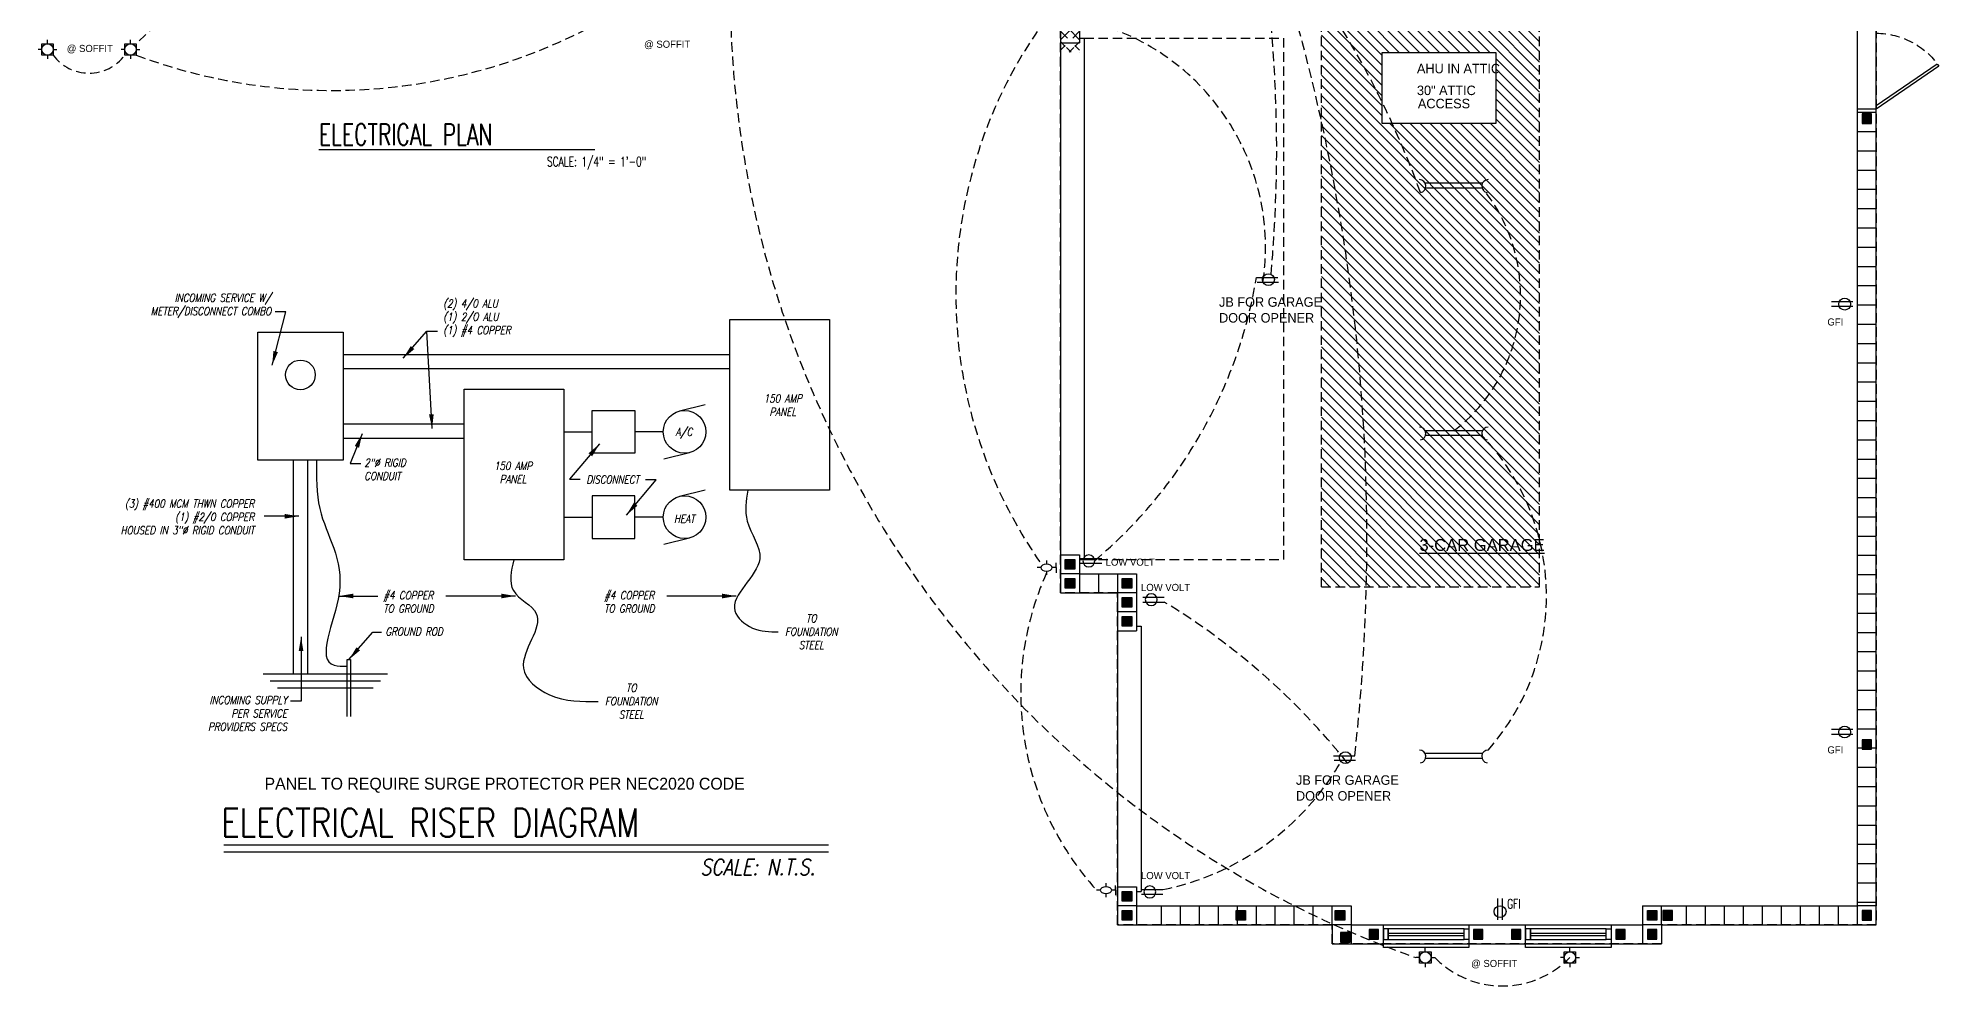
# Model space of a CAD drawing. Header units: inches. Extents: x -25328 to 8149, y -5530 to 4336.
# Drawn here: x -3198 to -2396, y 1484 to 1884 of the extents above; entities that cross this region are included whole.
import ezdxf

# ---------------------------------------------------------------- set-up
doc = ezdxf.new("R2010")
doc.units = ezdxf.units.IN
doc.header["$LTSCALE"] = 16
doc.header["$MEASUREMENT"] = 0
doc.linetypes.add('HIDDEN', pattern=[0.375, 0.25, -0.125])
doc.layers.get('0').update_dxf_attribs({"linetype": 'CONTINUOUS'})
doc.layers.add('AREA', color=7, linetype='HIDDEN', plot=False)
for name, color, linetype in [('BLOCK', 8, 'CONTINUOUS'), ('CELLS', 165, 'CONTINUOUS'), ('DIM', 5, 'CONTINUOUS'), ('DIMS', 5, 'CONTINUOUS'), ('DOORS', 1, 'CONTINUOUS'), ('ELECTRIC', 3, 'CONTINUOUS'), ('ELECTRIC LINES', 4, 'HIDDEN'), ('HATCH', 8, 'CONTINUOUS'), ('TEXT', 11, 'CONTINUOUS'), ('TEXT ROOM', 3, 'CONTINUOUS'), ('WALLS EXT', 6, 'CONTINUOUS'), ('WINDOWS', 1, 'CONTINUOUS'), ('Z1_1', 210, 'CONTINUOUS'), ('Z1_2', 130, 'CONTINUOUS'), ('Z1_3', 50, 'CONTINUOUS'), ('Z1_DIMS', 255, 'CONTINUOUS'), ('Z1_TEXT', 10, 'CONTINUOUS')]:
    doc.layers.add(name, color=color, linetype=linetype)
doc.styles.add('ARCHM', font='ARCHM.SHX')
doc.styles.add('MTI', font='romans.shx', dxfattribs={"width": 0.8, "oblique": 12.5})
doc.styles.add('PAYTS NOTES', font='romans.shx', dxfattribs={"width": 0.7, "height": 4.5})
doc.styles.add('TAGS', font='romans.shx', dxfattribs={"width": 0.8})
doc.styles.add('TEST', font='swissk.ttf', dxfattribs={"height": 4})
doc.dimstyles.new('48_LEADER', dxfattribs={"dimscale": 48, "dimtxt": 0.09375, "dimasz": 0.125, "dimexe": 0.0625, "dimexo": 0.0625, "dimgap": 0.03125, "dimtad": 0, "dimtih": 1, "dimtoh": 1, "dimdec": 1, "dimzin": 7, "dimdsep": 46, "dimlunit": 4, "dimtxsty": 'MTI', "dimcen": 0.09375, "dimdle": 0.0625, "dimclrt": 1, "dimadec": 0, "dimazin": 0, "dimtfac": 1, "dimtdec": 1, "dimtofl": 0, "dimtmove": 0, "dimatfit": 3, "dimfxl": 0, "dimtolj": 1, "dimtzin": 0, "dimarcsym": 0})

# ---------------------------------------------------------------- blocks, each defined once
blk = doc.blocks.new('226')
for p, q in [((0, -9.02), (0, 0)), ((2, -9.02), (2, 0))]:
    blk.add_line(p, q)
blk.add_circle((1, -5.52), 2.51)
blk = doc.blocks.new('2FLOR')
at = {"layer": 'ELECTRIC'}
for p, q in [((-12.4, 1), (11.6, 1)), ((-12.4, -1), (11.6, -1))]:
    blk.add_line(p, q, dxfattribs=at)
for centre, start, end in [((-14.84, 0.17), 269.96263, 82.36741), ((14.08, 0.17), 97.63259, 270.03737)]:
    blk.add_arc(centre, 2.71, start, end, dxfattribs=at)
blk = doc.blocks.new('CELL')
at = {"layer": 'CELLS', "linetype": 'Continuous'}
for p, q in [((-1.99, -1.89), (-1.99, 2.11)), ((-1.99, 2.11), (2.01, 2.11)), ((2.01, 2.11), (2.01, -1.89)), ((2.01, -1.89), (-1.99, -1.89))]:
    blk.add_line(p, q, dxfattribs=at)
for points in [[(-1.99, 2.11), (-1.99, -1.89), (2.01, 2.11), (-0.07, -1.89)], [(2.01, 2.11), (-0.07, -1.89), (2.01, -0.79), (1.71, -1.89)], [(2.01, -0.79), (1.71, -1.89), (2.01, -1.89)]]:
    blk.add_solid(points, dxfattribs=at)
blk = doc.blocks.new('A$C1FC876C1')
at = {"layer": 'DOORS'}
for p, q in [((0, 18.07), (26.42, 0)), ((26.42, 1.5), (0.72, 19.08)), ((26.42, 0), (26.42, 1.5))]:
    blk.add_line(p, q, dxfattribs=at)
at = {"layer": 'DOORS', "color": 8, "linetype": 'HIDDEN'}
blk.add_arc((26.45, -0.07), 32.07, 90.04828, 145.56208, dxfattribs=at)
blk = doc.blocks.new('LIGHT')
at = {"layer": 'TEXT', "linetype": 'Continuous'}
for p, q in [((-2.41, 0), (-4, 0)), ((0, 2.41), (0, 4)), ((2.41, 0), (4, 0)), ((0, -2.41), (0, -4))]:
    blk.add_line(p, q, dxfattribs=at)
blk.add_circle((0, 0), 2.41, dxfattribs=at)
blk = doc.blocks.new('CANLIGHT')
at = {"layer": 'ELECTRIC', "color": 3}
for p, q in [((-2.96, -2.14), (-2.96, 2.69)), ((-2.96, 2.69), (1.86, 2.69)), ((1.86, 2.69), (1.86, -2.14)), ((1.86, -2.14), (-2.96, -2.14))]:
    blk.add_line(p, q, dxfattribs=at)
blk.add_blockref('LIGHT', (-0.55, 0.28), dxfattribs=at)

msp = doc.modelspace()

# ---------------------------------------------------------------- hatches: boundary and pattern name
at = {"layer": 'BLOCK'}
h = msp.add_hatch(dxfattribs=at)
h.set_pattern_fill('LINE', color=165, scale=65, style=0)
h.set_pattern_definition([(0, (1329.596, 0), (0, 8.125), [])])
h.paths.add_polyline_path([(-2422.7977877, 1649.80728168), (-2422.7977877, 1853.80728168), (-2430.7977877, 1853.80728168), (-2430.7977877, 1657.80728168), (-2430.7977877, 1517.80728168), (-2422.7977877, 1517.80728168)])
h.paths.add_polyline_path([(-2428.7977877, 1583.80993976), (-2428.7977877, 1587.80993976), (-2424.7977877, 1587.80993976), (-2424.7977877, 1583.80993976)], flags=16)
h.paths.add_polyline_path([(-2428.7977877, 1847.80993976), (-2428.7977877, 1851.80993976), (-2424.7977877, 1851.80993976), (-2424.7977877, 1847.80993976)], flags=16)
at = {"layer": 'DIMS'}
h = msp.add_hatch(dxfattribs=at)
h.set_pattern_fill('ANSI37', color=165, scale=25, style=0)
h.set_pattern_definition([(45, (1329.596, 0), (-2.2097087, 2.2097087), []), (135, (1329.596, 0), (-2.2097087, -2.2097087), [])])
h.paths.add_polyline_path([(-2760.7977877, 1927.80993976), (-2760.7977877, 1923.80993976), (-2764.7977877, 1923.80993976), (-2764.7977877, 1927.80993976)], flags=16)
h.paths.add_polyline_path([(-2760.7977877, 1891.80993976), (-2760.7977877, 1887.80993976), (-2764.7977877, 1887.80993976), (-2764.7977877, 1891.80993976)], flags=16)
h.paths.add_polyline_path([(-2760.7977877, 1883.80993976), (-2760.7977877, 1879.80993976), (-2764.7977877, 1879.80993976), (-2764.7977877, 1883.80993976)], flags=16)
h.paths.add_polyline_path([(-2758.7977877, 1934.55728168), (-2766.7977877, 1934.55728168), (-2766.7977877, 1877.80728168), (-2758.7977877, 1877.80728168)])
h.paths.add_polyline_path([(-2766.7977877, 1970.55728168), (-2758.7977877, 1970.55728168), (-2758.7977877, 1973.80728168), (-2766.7977877, 1973.80728168)])
at = {"layer": 'HATCH'}
h = msp.add_hatch(dxfattribs=at)
h.set_pattern_fill('ANSI31', color=165, scale=24, angle=270, style=0)
h.set_pattern_definition([(315, (1329.596, 20), (2.1213203, 2.1213203), [])])
h.paths.add_polyline_path([(-2656.7977877, 1652.4010202), (-2564.7977877, 1652.4010202), (-2564.7977877, 1891.02788497), (-2656.7977877, 1891.02788497)])
h.paths.add_polyline_path([(-2631.20331538, 1847.68867059), (-2631.20331538, 1877.68867059), (-2583.20331538, 1877.68867059), (-2583.20331538, 1847.68867059)], flags=16)
h.paths.add_polyline_path([(-2671.5727877, 1883.28329613), (-2654.0227877, 1883.28329613), (-2654.0227877, 1890.89043898), (-2671.5727877, 1890.89043898)], flags=9)
h.paths.add_polyline_path([(-2617.70679526, 1858.5463319), (-2585.80203336, 1858.5463319), (-2585.80203336, 1865.68918905), (-2617.70679526, 1865.68918905)], flags=8)
h.paths.add_polyline_path([(-2617.10908477, 1853.16497752), (-2592.82337049, 1853.16497752), (-2592.82337049, 1859.16497752), (-2617.10908477, 1859.16497752)], flags=8)
h.paths.add_polyline_path([(-2614.37103689, 1658.03987941), (-2536.50437022, 1658.03987941), (-2536.50437022, 1664.80178417), (-2614.37103689, 1664.80178417)], flags=9)
h.paths.add_polyline_path([(-2616.77554746, 1666.0435607), (-2557.30168459, 1666.0435607), (-2557.30168459, 1673.94580102), (-2616.77554746, 1673.94580102)], flags=9)

# ---------------------------------------------------------------- linework, layer by layer
at = {"color": 11, "lineweight": -3}
for p, q in [((-3119.61055065, 1543.54256753), (-2864.60358511, 1543.54256753)), ((-3119.61055065, 1540.54256753), (-2864.60358511, 1540.54256753))]:
    msp.add_line(p, q, dxfattribs=at)
at = {"color": 11}
msp.add_lwpolyline([(-3018.33685579, 1735.71676374), (-2976.33685579, 1735.71676374), (-2976.33685579, 1663.71676374), (-3018.33685579, 1663.71676374)], close=True, dxfattribs=at)
at = {"layer": 'AREA', "color": 165}
msp.add_lwpolyline([(-2766.7977877, 1897.80728168), (-2682.7977877, 1897.80728168), (-2682.7977877, 1921.80728168), (-2472.7977877, 1921.80728168), (-2464.7977877, 1929.80728168), (-2422.7977877, 1929.80728168), (-2422.7977877, 1509.80728168), (-2513.3590792, 1509.80728168), (-2513.3590792, 1501.80728168), (-2652.2364962, 1501.80728168), (-2652.2364962, 1509.80728168), (-2742.7977877, 1509.80728168), (-2742.7977877, 1649.80728168), (-2766.7977877, 1649.80728168), (-2766.7977877, 1897.80728168)], dxfattribs=at)
at = {"layer": 'BLOCK', "color": 165}
for p, q in [((-2758.7977877, 1657.80728168), (-2766.7977877, 1657.80728168)), ((-2758.7977877, 1657.80728168), (-2758.7977877, 1649.80728168)), ((-2750.7977877, 1657.80728168), (-2750.7977877, 1649.80728168)), ((-2742.7977877, 1657.80728168), (-2742.7977877, 1649.80728168)), ((-2734.7977877, 1649.80728168), (-2742.7977877, 1649.80728168)), ((-2734.7977877, 1641.80728168), (-2742.7977877, 1641.80728168)), ((-2734.7977877, 1517.80728168), (-2742.7977877, 1517.80728168)), ((-2734.7977877, 1517.80728168), (-2734.7977877, 1509.80728168)), ((-2724.2364962, 1509.80728168), (-2724.2364962, 1517.80728168)), ((-2716.2364962, 1509.80728168), (-2716.2364962, 1517.80728168)), ((-2708.2364962, 1509.80728168), (-2708.2364962, 1517.80728168)), ((-2700.2364962, 1509.80728168), (-2700.2364962, 1517.80728168)), ((-2692.2364962, 1509.80728168), (-2692.2364962, 1517.80728168)), ((-2684.2364962, 1509.80728168), (-2684.2364962, 1517.80728168)), ((-2676.2364962, 1509.80728168), (-2676.2364962, 1517.80728168)), ((-2668.2364962, 1509.80728168), (-2668.2364962, 1517.80728168)), ((-2660.2364962, 1509.80728168), (-2660.2364962, 1517.80728168)), ((-2652.2364962, 1509.80728168), (-2652.2364962, 1517.80728168)), ((-2513.3590792, 1509.80728168), (-2513.3590792, 1517.80728168)), ((-2502.7977877, 1509.80728168), (-2502.7977877, 1517.80728168)), ((-2494.7977877, 1509.80728168), (-2494.7977877, 1517.80728168)), ((-2486.7977877, 1509.80728168), (-2486.7977877, 1517.80728168)), ((-2478.7977877, 1509.80728168), (-2478.7977877, 1517.80728168)), ((-2470.7977877, 1509.80728168), (-2470.7977877, 1517.80728168)), ((-2462.7977877, 1509.80728168), (-2462.7977877, 1517.80728168)), ((-2454.7977877, 1509.80728168), (-2454.7977877, 1517.80728168)), ((-2446.7977877, 1509.80728168), (-2446.7977877, 1517.80728168)), ((-2438.7977877, 1509.80728168), (-2438.7977877, 1517.80728168)), ((-2422.7977877, 1517.80728168), (-2430.7977877, 1517.80728168)), ((-2430.7977877, 1509.80728168), (-2430.7977877, 1517.80728168)), ((-2644.2364962, 1509.80728168), (-2652.2364962, 1509.80728168)), ((-2644.2364962, 1509.80728168), (-2644.2364962, 1501.80728168)), ((-2513.3590792, 1509.80728168), (-2521.3590792, 1509.80728168)), ((-2521.3590792, 1509.80728168), (-2521.3590792, 1501.80728168))]:
    msp.add_line(p, q, dxfattribs=at)
msp.add_lwpolyline([(-2631.20331538, 1847.68867059), (-2631.20331538, 1877.68867059), (-2583.20331538, 1877.68867059), (-2583.20331538, 1847.68867059)], close=True, dxfattribs=at)
at = {"layer": 'DIM', "color": 165}
for p, q in [((-2422.7977877, 1853.80728168), (-2430.7977877, 1853.80728168)), ((-2742.7977877, 1517.80728168), (-2742.7977877, 1517.80728168))]:
    msp.add_line(p, q, dxfattribs=at)
at = {"layer": 'DOORS', "color": 165, "linetype": 'HIDDEN'}
for p, q in [((-2656.7977877, 1652.4010202), (-2656.7977877, 1891.02788497)), ((-2564.7977877, 1652.4010202), (-2564.7977877, 1891.02788497)), ((-2756.7977877, 1883.80728168), (-2672.7977877, 1883.80728168)), ((-2672.7977877, 1883.80728168), (-2672.7977877, 1663.80728168)), ((-2756.7977877, 1663.80728168), (-2672.7977877, 1663.80728168)), ((-2656.7977877, 1652.4010202), (-2564.7977877, 1652.4010202))]:
    msp.add_line(p, q, dxfattribs=at)
at = {"layer": 'ELECTRIC'}
for p, q in [((-2684.20150475, 1782.73757308), (-2675.18210887, 1782.73757308)), ((-2683.86828413, 1780.90583562), (-2674.84888825, 1780.90583562)), ((-2651.75824021, 1581.12380804), (-2642.73884432, 1581.12380804)), ((-2651.42501959, 1579.29207059), (-2642.4056237, 1579.29207059))]:
    msp.add_line(p, q, dxfattribs=at)
at = {"layer": 'ELECTRIC', "color": 11}
for p, q in [((-2775.11771012, 1660.4261204), (-2776.70677998, 1660.4261204)), ((-2772.70677998, 1663.4261204), (-2772.70677998, 1661.84649585)), ((-2768.70677998, 1660.4261204), (-2770.29584984, 1660.4261204)), ((-2772.70677998, 1659.00574495), (-2772.70677998, 1657.4261204)), ((-2750.05356303, 1524.40012338), (-2751.64263289, 1524.40012338)), ((-2747.64263289, 1527.40012338), (-2747.64263289, 1525.82049882)), ((-2743.64263289, 1524.40012338), (-2745.23170275, 1524.40012338)), ((-2747.64263289, 1522.97974793), (-2747.64263289, 1521.40012338))]:
    msp.add_line(p, q, dxfattribs=at)
at = {"layer": 'ELECTRIC'}
for centre in [(-2679.13890407, 1781.90583562), (-2646.69563953, 1580.29207059)]:
    msp.add_circle(centre, 2.50704999, dxfattribs=at)
at = {"layer": 'ELECTRIC', "color": 11, "extrusion": (0, 0, -1)}
for centre in [(-2772.70677998, 1660.4261204), (-2747.64263289, 1524.40012338)]:
    msp.add_ellipse(centre, major_axis=(-2.41093014, 0), ratio=0.5891400273, dxfattribs=at)
at = {"layer": 'ELECTRIC LINES'}
for centre, radius, start, end in [((-2572.06227977, 1273.6669972), 843.22254261, 112.29708635495, 133.88441763484), ((-3256.42798864, 1836.70454122), 580.76397878, 354.8092700721, 8.04979417236), ((-3457.49500185, 1672.54841173), 819.86953498, 353.59756529114, 17.39234511536), ((-2972.34309023, 1689.85052043), 379.78927456, 19.8274572553, 36.4684482916), ((-3074.11326075, 2097.39434064), 235.70580539, 249.5181919878, 300.3544007242), ((-2472.86510422, 1904.58664543), 433.26425539, 181.4001396829, 250.5689631877), ((-2614.17889198, 1775.5291603), 196.78880541, 143.8821481713, 215.4523132757), ((-2778.6140855, 1795.41414137), 98.25327199, 351.5085214095, 72.2948269556), ((-3176.5, 1887.77858656), 18.7852419, 216.5593147346, 323.4406852654), ((-2644.70126296, 1775.16863864), 71.87801996, 307.4987018658, 39.1320988747), ((-2880.18154329, 1815.53760421), 198.70585686, 310.029695435, 350.4987998307), ((-2659.88640252, 1648.4270124), 97.97083801, 318.5077872493, 43.7239803673), ((-2659.7694548, 1607.42779216), 123.83163827, 155.786455344, 222.1047658129), ((-2875.56628233, 1394.63391389), 293.95956875, 38.5827125135, 58.7456417098), ((-2746.01974563, 1635.03859202), 112.62519616, 281.4603862236, 329.930203846), ((-2580.5, 1523.83333333), 39.83647129, 224.3219750892, 315.6780249108)]:
    msp.add_arc(centre, radius, start, end, dxfattribs=at)
at = {"layer": 'TEXT'}
for p, q in [((-2768.70677998, 1660.4261204), (-2768.70677998, 1662.4510593)), ((-2768.70677998, 1660.4261204), (-2768.70677998, 1658.28925973)), ((-2743.64263289, 1524.40012338), (-2743.64263289, 1526.42506228)), ((-2743.64263289, 1524.40012338), (-2743.64263289, 1522.26326271))]:
    msp.add_line(p, q, dxfattribs=at)
at = {"layer": 'WALLS EXT', "color": 165}
for p, q in [((-2758.7977877, 1945.80728168), (-2758.7977877, 1881.80728168)), ((-2766.7977877, 1934.55728168), (-2766.7977877, 1649.80728168)), ((-2422.7977877, 1649.80728168), (-2422.7977877, 1929.80728168)), ((-2430.7977877, 1657.80728168), (-2430.7977877, 1921.80728168)), ((-2766.7977877, 1881.80728168), (-2758.7977877, 1881.80728168)), ((-2766.7977877, 1665.80728168), (-2758.7977877, 1665.80728168)), ((-2766.7977877, 1665.80728168), (-2758.7977877, 1665.80728168)), ((-2758.7977877, 1665.80728168), (-2758.7977877, 1657.80728168)), ((-2758.7977877, 1665.80728168), (-2758.7977877, 1657.80728168)), ((-2766.7977877, 1653.80728168), (-2766.7977877, 1653.80728168)), ((-2758.7977877, 1657.80728168), (-2758.7977877, 1657.80728168)), ((-2758.7977877, 1657.80728168), (-2734.7977877, 1657.80728168)), ((-2734.7977877, 1657.80728168), (-2734.7977877, 1633.80728168)), ((-2430.7977877, 1517.80728168), (-2430.7977877, 1657.80728168)), ((-2766.7977877, 1649.80728168), (-2742.7977877, 1649.80728168)), ((-2742.7977877, 1649.80728168), (-2742.7977877, 1509.80728168)), ((-2422.7977877, 1509.80728168), (-2422.7977877, 1649.80728168)), ((-2734.7977877, 1635.80728168), (-2732.7977877, 1635.80728168)), ((-2732.7977877, 1635.80728168), (-2732.7977877, 1523.80728168)), ((-2742.7977877, 1633.80728168), (-2734.7977877, 1633.80728168)), ((-2742.7977877, 1525.80728168), (-2734.7977877, 1525.80728168)), ((-2734.7977877, 1525.80728168), (-2734.7977877, 1521.80728168)), ((-2734.7977877, 1523.80728168), (-2732.7977877, 1523.80728168)), ((-2734.7977877, 1521.80728168), (-2734.7977877, 1517.80728168)), ((-2734.7977877, 1517.80728168), (-2644.2364962, 1517.80728168)), ((-2644.2364962, 1517.80728168), (-2644.2364962, 1509.80728168)), ((-2521.3590792, 1517.80728168), (-2430.7977877, 1517.80728168)), ((-2521.3590792, 1517.80728168), (-2521.3590792, 1509.80728168)), ((-2742.7977877, 1509.80728168), (-2652.2364962, 1509.80728168)), ((-2742.7977877, 1509.80728168), (-2734.7977877, 1509.80728168)), ((-2652.2364962, 1509.80728168), (-2652.2364962, 1501.80728168)), ((-2644.2364962, 1509.80728168), (-2521.3590792, 1509.80728168)), ((-2513.3590792, 1509.80728168), (-2422.7977877, 1509.80728168)), ((-2513.3590792, 1509.80728168), (-2513.3590792, 1501.80728168)), ((-2652.2364962, 1501.80728168), (-2513.3590792, 1501.80728168)), ((-2594.6727877, 1501.80726642), (-2570.6727877, 1501.80726642))]:
    msp.add_line(p, q, dxfattribs=at)
at = {"layer": 'WINDOWS', "color": 165}
for p, q in [((-2758.7977877, 1883.80728168), (-2756.7977877, 1883.80728168)), ((-2756.7977877, 1883.80728168), (-2756.7977877, 1663.80728168)), ((-2758.7977877, 1663.80728168), (-2756.7977877, 1663.80728168)), ((-2628.6727877, 1508.04943533), (-2630.6727877, 1508.04943533)), ((-2630.6727877, 1508.04943533), (-2630.6727877, 1503.54943533)), ((-2596.6727877, 1508.04943533), (-2628.6727877, 1508.04943533)), ((-2628.6727877, 1505.79943533), (-2628.6727877, 1508.04943533)), ((-2628.6727877, 1508.04943533), (-2628.6727877, 1503.54943533)), ((-2596.6727877, 1505.79943533), (-2596.6727877, 1508.04943533)), ((-2596.6727877, 1503.54943533), (-2596.6727877, 1508.04943533)), ((-2596.6727877, 1508.04943533), (-2594.6727877, 1508.04943533)), ((-2596.6727877, 1503.54943533), (-2596.6727877, 1508.04943533)), ((-2594.6727877, 1508.04943533), (-2594.6727877, 1503.54943533)), ((-2568.6727877, 1508.04943533), (-2570.6727877, 1508.04943533)), ((-2570.6727877, 1508.04943533), (-2570.6727877, 1503.54943533)), ((-2536.6727877, 1508.04943533), (-2568.6727877, 1508.04943533)), ((-2568.6727877, 1505.79943533), (-2568.6727877, 1508.04943533)), ((-2568.6727877, 1508.04943533), (-2568.6727877, 1503.54943533)), ((-2536.6727877, 1505.79943533), (-2536.6727877, 1508.04943533)), ((-2536.6727877, 1503.54943533), (-2536.6727877, 1508.04943533)), ((-2536.6727877, 1508.04943533), (-2534.6727877, 1508.04943533)), ((-2536.6727877, 1503.54943533), (-2536.6727877, 1508.04943533)), ((-2534.6727877, 1508.04943533), (-2534.6727877, 1503.54943533)), ((-2630.6727877, 1503.54943533), (-2628.6727877, 1503.54943533)), ((-2628.6727877, 1506.29943533), (-2596.6727877, 1506.29943533)), ((-2628.6727877, 1503.54943533), (-2628.6727877, 1505.79943533)), ((-2628.6727877, 1505.29943533), (-2596.6727877, 1505.29943533)), ((-2628.6727877, 1503.54943533), (-2596.6727877, 1503.54943533)), ((-2594.6727877, 1503.54943533), (-2596.6727877, 1503.54943533)), ((-2570.6727877, 1503.54943533), (-2568.6727877, 1503.54943533)), ((-2568.6727877, 1506.29943533), (-2536.6727877, 1506.29943533)), ((-2568.6727877, 1503.54943533), (-2568.6727877, 1505.79943533)), ((-2568.6727877, 1505.29943533), (-2536.6727877, 1505.29943533)), ((-2568.6727877, 1503.54943533), (-2536.6727877, 1503.54943533)), ((-2534.6727877, 1503.54943533), (-2536.6727877, 1503.54943533))]:
    msp.add_line(p, q, dxfattribs=at)
for points in [[(-2594.6727877, 1509.80728168), (-2594.6727877, 1500.24976353), (-2630.6727877, 1500.24976353), (-2630.6727877, 1509.80728168)], [(-2534.6727877, 1509.80728168), (-2534.6727877, 1500.24976353), (-2570.6727877, 1500.24976353), (-2570.6727877, 1509.80728168)]]:
    msp.add_lwpolyline(points, dxfattribs=at)
at = {"layer": 'Z1_1', "color": 11}
for p, q in [((-2964.33685579, 1708.71676374), (-2964.33685579, 1726.71676374)), ((-2964.33685579, 1726.71676374), (-2946.33685579, 1726.71676374)), ((-2946.33685579, 1726.71676374), (-2946.33685579, 1708.71676374)), ((-2916.64352335, 1729.04613515), (-2927.4275448, 1726.47056403)), ((-2946.33685579, 1708.71676374), (-2964.33685579, 1708.71676374)), ((-2934.03018822, 1706.38739234), (-2923.24616677, 1708.96296346)), ((-2916.64352335, 1693.04613515), (-2927.4275448, 1690.47056403)), ((-2964.33685579, 1690.71676374), (-2964.33685579, 1672.71676374)), ((-2946.33685579, 1690.71676374), (-2964.33685579, 1690.71676374)), ((-2946.33685579, 1672.71676374), (-2946.33685579, 1690.71676374)), ((-2964.33685579, 1672.71676374), (-2946.33685579, 1672.71676374)), ((-2934.03018822, 1670.38739234), (-2923.24616677, 1672.96296346))]:
    msp.add_line(p, q, dxfattribs=at)
for points in [[(-2906.28991938, 1765.06423638), (-2864.28991938, 1765.06423638), (-2864.28991938, 1693.06423638), (-2906.28991938, 1693.06423638)], [(-3105.33685579, 1759.71676374), (-3069.33685579, 1759.71676374), (-3069.33685579, 1705.71676374), (-3105.33685579, 1705.71676374)]]:
    msp.add_lwpolyline(points, close=True, dxfattribs=at)
for centre in [(-2925.33685579, 1717.71676374), (-2925.33685579, 1681.71676374)]:
    msp.add_circle(centre, 9, dxfattribs=at)
at = {"layer": 'Z1_2', "color": 11}
for p, q in [((-3069.33685579, 1750.39050006), (-2906.28991938, 1750.39050006)), ((-3069.33685579, 1744.39050006), (-2906.28991938, 1744.39050006)), ((-3069.33685579, 1721.04302742), (-3018.33685579, 1721.04302742)), ((-2976.33685579, 1717.71676374), (-2964.33685579, 1717.71676374)), ((-2934.33685579, 1717.71676374), (-2946.33685579, 1717.71676374)), ((-3069.33685579, 1715.04302742), (-3018.33685579, 1715.04302742)), ((-3090.33685579, 1705.71676374), (-3090.33685579, 1615.71676374)), ((-3084.33685579, 1705.71676374), (-3084.33685579, 1615.71676374)), ((-2976.33685579, 1681.71676374), (-2964.33685579, 1681.71676374)), ((-2934.33685579, 1681.71676374), (-2946.33685579, 1681.71676374)), ((-3067.67056895, 1597.71676374), (-3067.67056895, 1621.71676374)), ((-3067.67056895, 1621.71676374), (-3066.17056895, 1621.71676374)), ((-3066.17056895, 1621.71676374), (-3066.17056895, 1597.71676374))]:
    msp.add_line(p, q, dxfattribs=at)
msp.add_circle((-3087.33685579, 1741.71676374), 6.26386462, dxfattribs=at)
at = {"layer": 'Z1_3', "color": 11}
for p, q in [((-3103.06864502, 1615.71676374), (-3050.60506655, 1615.71676374)), ((-3100.06864502, 1612.71676374), (-3053.60506655, 1612.71676374)), ((-3097.06864502, 1609.71676374), (-3056.60506655, 1609.71676374))]:
    msp.add_line(p, q, dxfattribs=at)
for points in [[(-3080.58380688, 1705.71676374), (-3079.1808935, 1685.31874508), (-3071.06516574, 1649.48811607), (-3073.08035045, 1619.29678652), (-3067.67056895, 1618.9247437)], [(-2898.73555217, 1693.06423638), (-2898.92403308, 1680.08687052), (-2893.66015538, 1664.16048497), (-2904.13752543, 1642.16239326), (-2896.71170388, 1634.97292025), (-2885.8685573, 1633.31817224)], [(-2997.33685579, 1663.71676374), (-2997.5253367, 1650.73939789), (-2987.88047726, 1641.09938067), (-2993.31804112, 1618.09110545), (-2982.3398132, 1606.84655282), (-2961.78027274, 1603.97069961)]]:
    msp.add_spline(points, degree=3, dxfattribs=at)

# ---------------------------------------------------------------- block references
at = {"rotation": 180}
for p in [(-2601.34601814, 1821.53202041), (-2601.34601814, 1717.1433906), (-2601.34601814, 1580.98427638)]:
    msp.add_blockref('2FLOR', p, dxfattribs=at)
at = {"layer": 'CELLS', "color": 165, "xscale": -1}
msp.add_blockref('A$C1FC876C1', (-2396.37934094, 1853.80728325), dxfattribs=at)
at = {"layer": 'CELLS', "color": 165, "xscale": -1, "rotation": 270}
for p in [(-2426.90846064, 1849.80077024), (-2426.90846064, 1585.80077024), (-2510.90846064, 1513.80077024), (-2426.90846064, 1513.80077024), (-2634.78346064, 1505.80075498), (-2590.78346064, 1505.80077024), (-2574.78346064, 1505.80075498), (-2530.78346064, 1505.80077024), (-2517.46975214, 1505.80077024), (-2646.81051951, 1504.5364154)]:
    msp.add_blockref('CELL', p, dxfattribs=at)
at = {"layer": 'CELLS', "color": 165, "rotation": 90.00000000000001}
for p in [(-2762.68711475, 1661.80077024), (-2762.68711475, 1661.80077024), (-2762.68711475, 1653.80077024), (-2762.68711475, 1653.80077024), (-2690.68711475, 1513.80077024), (-2648.87582325, 1513.80077024), (-2517.24840625, 1513.80077024)]:
    msp.add_blockref('CELL', p, dxfattribs=at)
at = {"layer": 'ELECTRIC', "xscale": -1, "rotation": 270}
for p in [(-2749.36060965, 1662.28451744), (-2723.04880329, 1645.93183797), (-2723.64220307, 1522.65888193)]:
    msp.add_blockref('226', p, dxfattribs=at)
at = {"layer": 'TEXT'}
for name, p, rotation in [('CANLIGHT', (-3194.54960863, 1879.27591657), 180), ('CANLIGHT', (-3159.54960863, 1879.27591657), 180), ('226', (-2441.67081239, 1770.56952739), 90.00000000000001), ('226', (-2441.67081239, 1590.10225427), 90.00000000000001), ('CANLIGHT', (-2613.54960863, 1496.27591657), 180), ('CANLIGHT', (-2552.54960863, 1496.27591657), 180)]:
    msp.add_blockref(name, p, dxfattribs=dict(at, rotation=rotation))
msp.add_blockref('226', (-2582.45881618, 1520.87963232), dxfattribs=at)
at = {"layer": 'WALLS EXT', "color": 165, "rotation": 90.00000000000001}
for p in [(-2762.68711475, 1661.80077024), (-2762.68711475, 1661.80077024), (-2762.68711475, 1653.80077024), (-2738.68711475, 1653.80077024), (-2738.68711475, 1645.80077024), (-2738.68711475, 1637.80077024), (-2738.68711475, 1637.80077024), (-2738.68711475, 1521.80077024), (-2738.68711475, 1513.80077024)]:
    msp.add_blockref('CELL', p, dxfattribs=at)

# ---------------------------------------------------------------- texts
at = {"color": 11, "style": 'MTI', "width": 0.8}
msp.add_text('ELECTRICAL RISER DIAGRAM', height=11.997, dxfattribs=at).set_placement((-3120.79543954, 1546.90461691))
at = {"color": 11, "style": 'MTI', "oblique": 12.5, "width": 0.8}
msp.add_text('SCALE: N.T.S.', height=6.75, dxfattribs=at).set_placement((-2918.67484411, 1530.79256753))
at = {"color": 11, "insert": (-3051.48965872, 1633.48216783), "char_height": 3.375, "width": 38.7651022002, "attachment_point": 4, "style": 'TAGS'}
msp.add_mtext('{\\Q12.5;GROUND ROD}', dxfattribs=at)
at = {"layer": 'ELECTRIC', "style": 'ARCHM'}
for s, p in [('JB FOR GARAGE', (-2699.97076897, 1770.4594428)), ('DOOR OPENER', (-2699.97076897, 1763.79277614)), ('JB FOR GARAGE', (-2667.52750443, 1568.84567777)), ('DOOR OPENER', (-2667.52750443, 1562.1790111))]:
    msp.add_text(s, height=4, dxfattribs=at).set_placement(p)
at = {"layer": 'TEXT', "style": 'ARCHM'}
for s, height, p in [('@ SOFFIT', 3, (-3185.89168563, 1877.90982267)), ('@ SOFFIT', 3, (-2942.43609011, 1879.69340637)), ('GFI', 3, (-2443.421722, 1762.54414975)), ('LOW VOLT', 3, (-2747.77446874, 1661.26743138)), ('LOW VOLT', 3, (-2732.88692528, 1650.59820245)), ('GFI', 3, (-2443.421722, 1582.07687662)), ('PANEL TO REQUIRE SURGE PROTECTOR PER NEC2020 CODE ', 5, (-3102.47620894, 1566.8263274)), ('LOW VOLT', 3, (-2732.88692528, 1529.05208595)), ('@ SOFFIT', 3, (-2593.67932943, 1491.9949937))]:
    msp.add_text(s, height=height, dxfattribs=at).set_placement(p)
at = {"layer": 'TEXT', "color": 165, "style": 'ARCHM'}
for s, p in [('AHU IN ATTIC', (-2616.51631907, 1868.92576736)), ('30" ATTIC', (-2616.51631907, 1859.73680809)), ('ACCESS', (-2616.10908477, 1854.16497752))]:
    msp.add_text(s, height=4, dxfattribs=at).set_placement(p)
at = {"layer": 'TEXT', "color": 3, "style": 'PAYTS NOTES', "width": 0.7}
msp.add_text('%%UELECTRICAL PLAN          ', height=9, dxfattribs=at).set_placement((-3079.55640811, 1838.59208572))
at = {"layer": 'TEXT', "style": 'PAYTS NOTES', "width": 0.7}
for s, p in [('SCALE: 1/4" = 1\'-0"', (-2983.36302727, 1829.67649711)), ('GFI', (-2578.4684691, 1516.6730311))]:
    msp.add_text(s, height=4, dxfattribs=at).set_placement(p)
at = {"layer": 'TEXT ROOM', "color": 165, "style": 'TEST'}
msp.add_text('%%U3-CAR GARAGE', height=5, dxfattribs=at).set_placement((-2615.4585074, 1667.49977251))
at = {"layer": 'Z1_TEXT', "color": 11, "char_height": 3.375, "style": 'MTI'}
for s, insert, width, attachment_point in [('INCOMING SERVICE W/\\PMETER/DISCONNECT COMBO', (-3099.67819149, 1770.88201384), 59.0277003549, 6), ('{\\Q12.5;(2) 4/0 ALU\\P(1) 2/O ALU\\P(1) #4 COPPER}', (-3027.09545022, 1765.65248526), 45.6221755134, 4), ('150 AMP\\PPANEL', (-2883.90405749, 1728.96915159), 25.078125, 5), ('{\\Q12.5;A/C}', (-2925.60116973, 1717.13367176), 25.078125, 5), ('{\\Q12.5;2"%%C RIGID\\PCONDUIT}', (-3060.39994627, 1701.87951434), 22.331364099, 4), ('150 AMP\\PPANEL', (-2997.67891268, 1700.56595479), 25.078125, 5), ('{\\Q12.5;DISCONNECT}', (-2955.63399931, 1697.59911348), 25.078125, 5), ('(3) #400 MCM THWN COPPER\\P(1) #2/0 COPPER\\PHOUSED IN 3"%%C RIGID CONDUIT', (-3106.8347496, 1681.80037178), 77.5001452346, 6), ('{\\Q12.5;HEAT}', (-2925.45065386, 1681.03683316), 25.078125, 5), ('{\\Q12.5;#4 COPPER \\PTO GROUND}', (-3052.36133487, 1645.96075918), 35.5216184203, 4), ('{\\Q12.5;#4 COPPER \\PTO GROUND}', (-2959.23201367, 1645.96075918), 35.5216184203, 4), ('TO \\PFOUNDATION\\PSTEEL', (-2871.90112029, 1633.42019457), 25.078125, 5), ('TO \\PFOUNDATION\\PSTEEL', (-2947.81283574, 1604.07272193), 25.078125, 5), ('INCOMING SUPPLY\\P PER SERVICE \\PPROVIDERS SPECS', (-3092.94173973, 1598.97092745), 44.4736218633, 6)]:
    msp.add_mtext(s, dxfattribs=dict(at, insert=insert, width=width, attachment_point=attachment_point))

# ---------------------------------------------------------------- leaders
at = {"layer": 'Z1_DIMS', "color": 11}
for points in [[(-3099.26605098, 1745.76428521), (-3093.51198884, 1768.33098171), (-3098.01198884, 1768.33098171)], [(-3043.99610928, 1748.75651782), (-3033.98466585, 1760.20822653), (-3029.48466585, 1760.20822653)], [(-3031.81068864, 1719.09631091), (-3033.98466585, 1760.20822653), (-3029.48466585, 1760.20822653)], [(-3061.28038767, 1716.93018078), (-3066.35212498, 1704.37316463), (-3061.85212498, 1704.37316463)], [(-2961.20372489, 1712.59854611), (-2973.83843569, 1697.74247835), (-2969.33843569, 1697.74247835)], [(-2949.9082887, 1682.58881968), (-2937.27357791, 1697.44488744), (-2941.77357791, 1697.44488744)], [(-3088.03444116, 1682.09348888), (-3102.58564337, 1682.09348888)], [(-3071.01030679, 1648.46741679), (-3054.74729959, 1648.46741679)], [(-2996.66315928, 1648.46741679), (-3025.98561472, 1648.46741679)], [(-2903.53383808, 1648.46741679), (-2932.85629352, 1648.46741679)], [(-3087.08051734, 1631.22533972), (-3087.08051734, 1604.1720911), (-3091.58051734, 1604.1720911)], [(-3066.8670725, 1621.66654857), (-3056.83981617, 1633.25609081), (-3053.18501101, 1633.25609081)]]:
    msp.add_leader(points, dimstyle='48_LEADER', dxfattribs=at)

doc.saveas('drawing.dxf')
